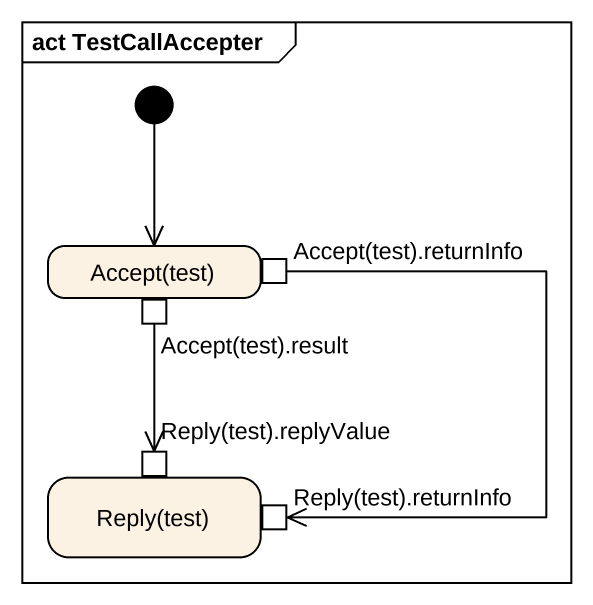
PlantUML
@startuml
mainframe act TestCallAccepter
hide empty description
state "Accept(test)" as Accept_test {
  state "Accept(test).returnInfo" as Accept_test_returnInfo <<outputPin>>
  state "Accept(test).result" as Accept_test_result <<outputPin>>
}
state "Reply(test)" as Reply_test {
  state "Reply(test).replyValue" as Reply_test_replyValue <<inputPin>>
  state "Reply(test).returnInfo" as Reply_test_returnInfo <<inputPin>>
}
[*] --> Accept_test
Accept_test_returnInfo --> Reply_test_returnInfo
Accept_test_result --> Reply_test_replyValue
@enduml
